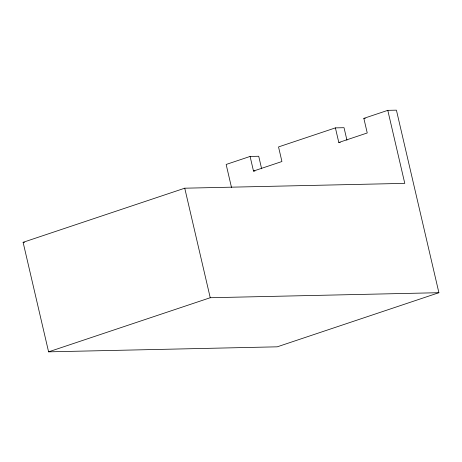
<?xml version="1.0" encoding="UTF-8"?>
<svg xmlns="http://www.w3.org/2000/svg" width="462" height="462" viewBox="0 0 462 462"><rect width="100%" height="100%" fill="white"/><g stroke="black" fill="none" stroke-linecap="round" stroke-linejoin="round"><path stroke-width="0.69" d="M261.631 168.774L258.72 156.254L250.092 156.445L226.143 164.46L231.537 187.63M346.945 140.211L344.034 127.697L335.406 127.887L278.528 146.922L281.93 161.527L253.488 171.05L250.092 156.445M335.406 127.887L338.802 142.487L367.244 132.969L363.842 118.364L387.791 110.349L396.419 110.158L438.9 292.706L277.252 346.823L48.591 351.842L23.1 242.313L184.748 188.196L404.781 183.368L387.791 110.349M48.591 351.842L210.233 297.73L438.9 292.706M363.842 118.364L365.28 118.336M338.802 142.487L340.24 142.458M253.488 171.05L254.926 171.015M23.1 242.313L24.544 242.279M184.748 188.196L210.233 297.73"/></g></svg>
